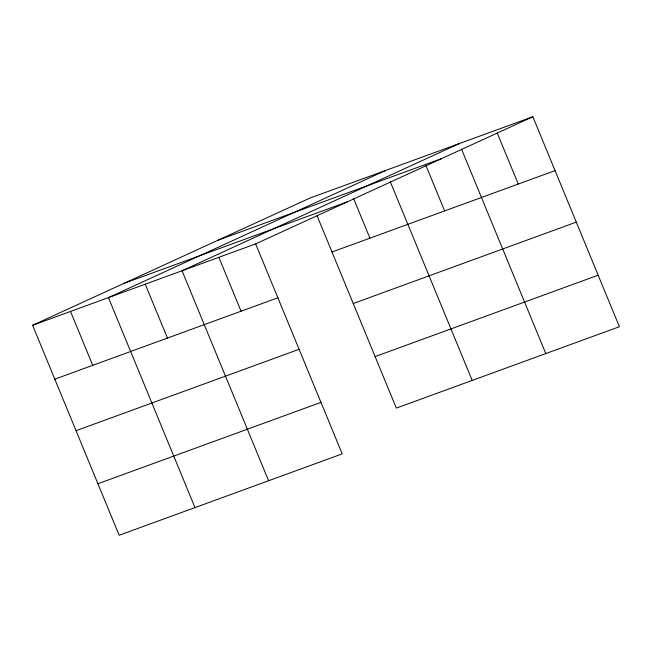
<?xml version="1.0" encoding="UTF-8"?>
<svg xmlns="http://www.w3.org/2000/svg" width="652" height="652" viewBox="0 0 652 652"><rect width="100%" height="100%" fill="white"/><g stroke="black" fill="none" stroke-linecap="round" stroke-linejoin="round"><path stroke-width="0.98" d="M32.6 325.283L255.657 243.897L342.202 453.882L119.145 535.259L32.6 325.283L309.798 198.118L532.855 116.741L619.4 326.717L396.343 408.103L317.076 215.771M385.642 170.449L108.436 297.614L194.989 507.59M459.244 143.595L182.047 270.759L268.591 480.736M255.657 243.897L532.855 116.741M218.322 240.083L441.38 158.705M124.076 283.318L347.133 201.941M332.007 252.006L555.064 170.62M54.809 379.162L277.858 297.785M353.237 303.514L576.295 222.128M76.039 430.679L299.097 349.293M375.112 356.587L598.169 275.201M97.914 483.751L320.971 402.365M497.199 132.951L518.258 184.051M461.543 149.169L545.789 353.571M425.886 165.388L444.648 210.906M390.23 181.598L472.187 380.426M353.465 198.224L369.928 238.167M218.852 257.328L241.061 311.208M145.241 284.182L167.45 338.07M70.522 311.452L92.731 365.332"/></g></svg>
